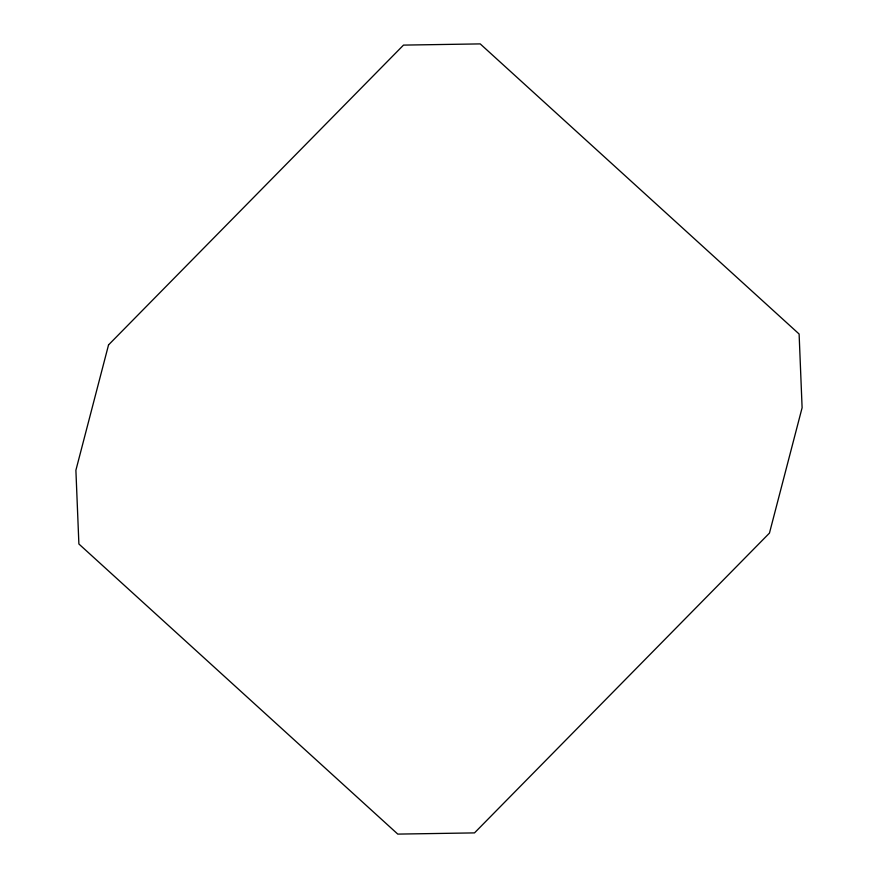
<?xml version="1.0" encoding="UTF-8"?>
<svg xmlns="http://www.w3.org/2000/svg" width="878" height="878" viewBox="0 0 878 878"><rect width="100%" height="100%" fill="white"/><g stroke="black" fill="none" stroke-linecap="round" stroke-linejoin="round"><path stroke-width="1.32" d="M108.543 344.9L75.892 470.257L78.888 543.987L397.778 834.1L474.504 832.893L769.457 533.1L802.108 407.743L799.112 334.013L480.222 43.9L403.496 45.107L108.543 344.9"/></g></svg>
